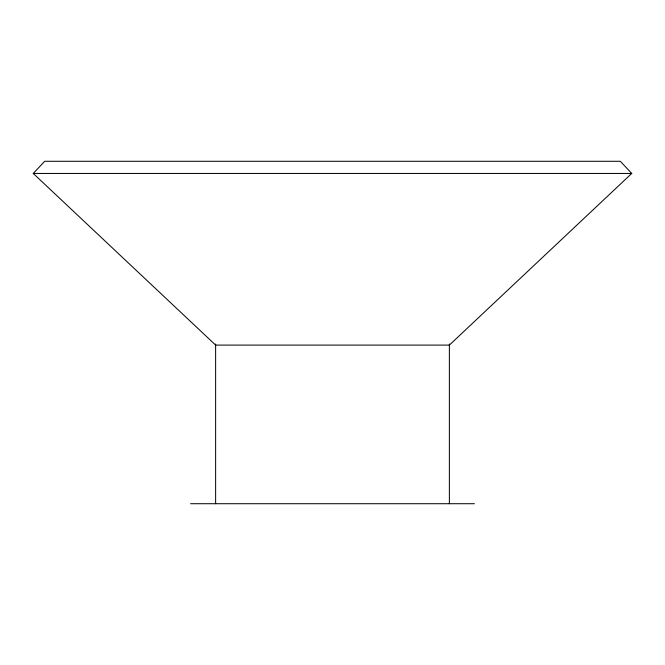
<?xml version="1.0" encoding="UTF-8"?>
<svg xmlns="http://www.w3.org/2000/svg" width="665" height="665" viewBox="0 0 665 665"><rect width="100%" height="100%" fill="white"/><g stroke="black" fill="none" stroke-linecap="round" stroke-linejoin="round"><path stroke-width="1" d="M33.25 173.449L44.696 161.287L620.304 161.287L631.75 173.449L449.374 345.093L215.626 345.093L33.25 173.449L631.75 173.449M190.581 503.713L474.419 503.713M449.374 344.005L449.374 503.713M215.626 344.005L215.626 503.713"/></g></svg>
